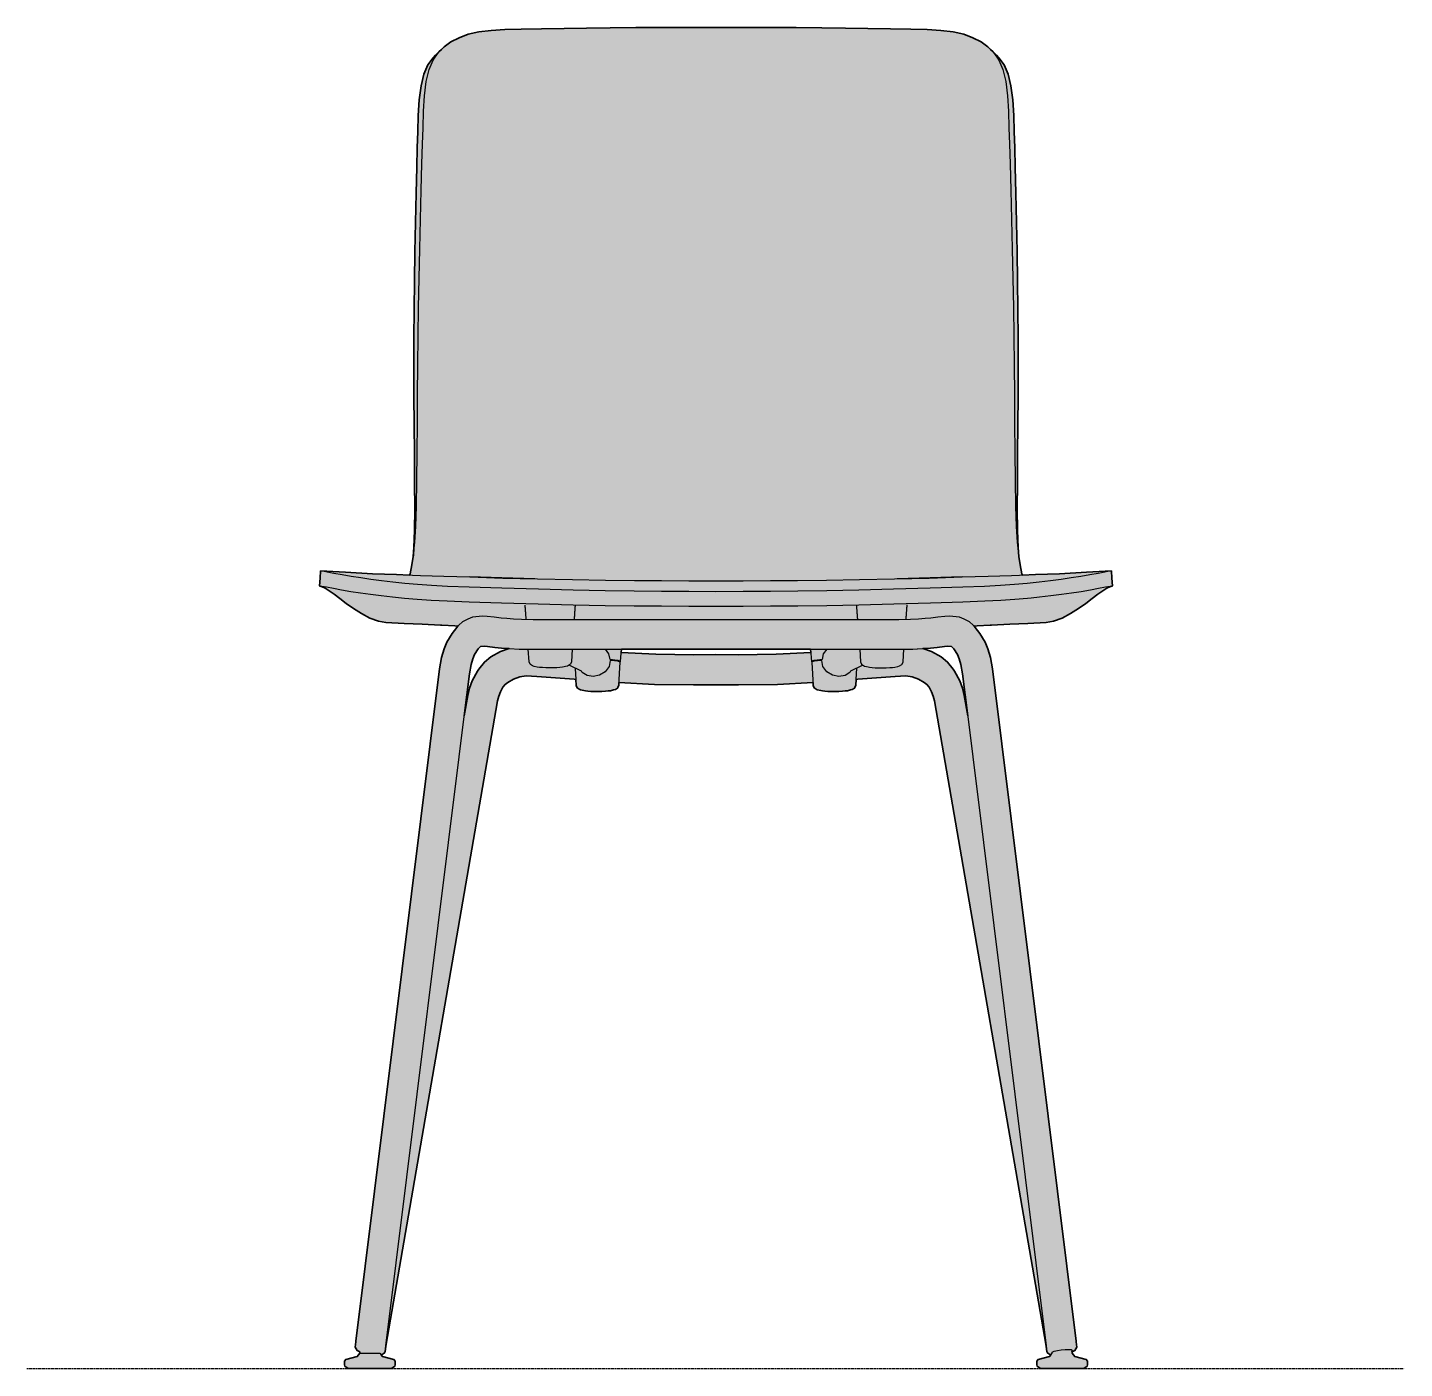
# Model space of a CAD drawing. Header units: millimetres. Extents: x 0 to 1796, y -1115 to 793.
# Drawn here: x 0 to 814, y 0 to 793 of the extents above; entities that cross this region are included whole.
import ezdxf

# ---------------------------------------------------------------- set-up
doc = ezdxf.new("R2010")
doc.units = ezdxf.units.MM
doc.linetypes.add('Dots', pattern=[1, 0, -1])
doc.layers.add('Blocks', color=7, linetype='Continuous')
doc.layers.add('Blocks$Fill', color=7, linetype='Continuous', true_color=0xffffff)
for name, color, linetype, lineweight, true_color in [('Blocks$Inner', 7, 'Continuous', 25, 0x007f00), ('Blocks$Outline', 7, 'Continuous', 35, 0xff3f3f), ('Groud', 7, 'Dots', 25, 0x243775)]:
    doc.layers.add(name, color=color, linetype=linetype, lineweight=lineweight, true_color=true_color)

# ---------------------------------------------------------------- blocks, each defined once
blk = doc.blocks.new('HAL Ply Tube Front')
at = {"layer": 'Blocks$Fill', "extrusion": (0, 0, -1)}
h = blk.add_hatch(color=256, dxfattribs=at)
h.paths.add_polyline_path([(21.84, 565.6), (5.94, 565.6), (-9.86, 565.6), (-25.56, 565.6), (-41.26, 565.6), (-57.06, 565.6), (-72.96, 565.6), (-88.16, 565.5), (-102.06, 565.3), (-115.26, 565.1), (-128.66, 564.9), (-140.76, 564.6), (-150.46, 564.4), (-158.56, 563.9), (-165.76, 563), (-172.06, 561.6), (-177.46, 559.6), (-182.26, 557.1), (-186.36, 554.2), (-187.86, 552.7), (-189.36, 551.2), (-191.36, 549.2), (-192.86, 547.7), (-195.86, 543.5), (-198.26, 538.1), (-199.96, 531.1), (-201.06, 522.8), (-201.56, 513.7), (-201.86, 504.1), (-202.16, 494.5), (-202.46, 483), (-202.86, 467.7), (-203.26, 450.4), (-203.56, 433.1), (-203.86, 415.8), (-204.06, 398.9), (-204.16, 382), (-204.16, 364.9), (-204.16, 347.8), (-204.06, 330.7), (-203.86, 313.7), (-203.76, 296.6), (-203.66, 281), (-203.76, 268.4), (-204.16, 258.2), (-204.54, 252.95), (-205.36, 248), (-206.46, 242.7), (-206.68, 241.92), (-214.46, 242.2), (-228.66, 242.7), (-244.56, 243.6), (-259.36, 244.5), (-259.66, 240), (-259.96, 235.5), (-259.51, 235.4), (-258.46, 235), (-256.66, 234.1), (-254.26, 232.7), (-251.36, 230.6), (-247.96, 228.1), (-244.16, 225.2), (-239.86, 222.2), (-235.16, 219.2), (-230.16, 216.5), (-225.16, 214.6), (-220.66, 213.9), (-209.96, 213.3), (-199.26, 212.8), (-188.36, 212.4), (-187.63, 212.36), (-179.96, 211.9), (-178.11, 211.77), (-180.16, 209.2), (-181.56, 207.3), (-184.76, 202.2), (-186.36, 198.3), (-187.76, 193.2), (-189.06, 186.4), (-238.42, -211.05), (-238.46, -211.3), (-238.96, -214.6), (-237.66, -216.5), (-236.05, -217.27), (-236.16, -218.1), (-237.76, -220.1), (-244.46, -221.9), (-245.26, -222.8), (-245.26, -225), (-244.96, -225.7), (-242.96, -227.1), (-242.76, -227.1), (-241.56, -227.1), (-238.56, -227.1), (-234.26, -227.1), (-229.36, -227.1), (-224.66, -227.1), (-220.66, -227.1), (-218.16, -227.1), (-217.46, -227.1), (-215.46, -225.7), (-215.16, -225), (-215.16, -222.8), (-215.96, -221.9), (-222.66, -220.1), (-223.56, -218.98), (-222.86, -218.8), (-221.76, -218), (-221.37, -217.46), (-221.06, -217.2), (-220.7, -214.1), (-220.66, -213.9), (-154.66, 167.5), (-153.96, 170.4), (-153.06, 172.9), (-151.6, 175.59), (-150.26, 177.2), (-148.66, 178.5), (-145.26, 180.4), (-141.56, 181.7), (-137.85, 182.28), (-131.46, 182), (-109.46, 180.3), (-108.36, 180.21), (-108.16, 176.8), (-107.56, 175.4), (-107.36, 175.1), (-106.16, 174.3), (-105.16, 174), (-103.26, 173.5), (-101.96, 173.4), (-100.26, 173.2), (-98.26, 173.1), (-96.06, 173.1), (-93.86, 173.1), (-91.76, 173.1), (-89.86, 173.3), (-88.46, 173.5), (-87.46, 173.7), (-85.46, 174.1), (-84.86, 174.4), (-83.66, 175.2), (-83.06, 176.6), (-82.95, 178.33), (-61.96, 177.3), (-38.86, 177.1), (-25.56, 177.1), (-12.26, 177.1), (10.84, 177.3), (31.84, 178.33), (31.94, 176.8), (32.54, 175.4), (32.74, 175.1), (33.94, 174.3), (34.94, 174), (36.84, 173.5), (38.14, 173.4), (39.84, 173.2), (41.84, 173.1), (44.04, 173.1), (46.24, 173.1), (48.34, 173.1), (50.24, 173.3), (51.64, 173.5), (52.64, 173.7), (54.64, 174.1), (55.24, 174.4), (56.44, 175.2), (57.04, 176.6), (57.25, 180.21), (58.34, 180.3), (80.34, 182), (86.73, 182.28), (90.44, 181.7), (94.14, 180.4), (97.54, 178.5), (99.14, 177.2), (100.47, 175.59), (101.94, 172.9), (102.84, 170.4), (103.54, 167.5), (169.54, -213.9), (169.57, -214.1), (169.94, -217.2), (170.25, -217.46), (170.64, -218), (171.74, -218.8), (172.44, -218.98), (171.54, -220.1), (164.84, -221.9), (164.04, -222.8), (164.04, -225), (164.34, -225.7), (166.34, -227.1), (167.04, -227.1), (169.54, -227.1), (173.54, -227.1), (178.24, -227.1), (183.14, -227.1), (187.44, -227.1), (190.44, -227.1), (191.64, -227.1), (191.84, -227.1), (193.84, -225.7), (194.14, -225), (194.14, -222.8), (193.34, -221.9), (186.64, -220.1), (185.04, -218.1), (184.93, -217.27), (186.54, -216.5), (187.84, -214.6), (187.34, -211.3), (187.3, -211.05), (137.94, 186.4), (136.64, 193.2), (135.24, 198.3), (133.64, 202.2), (130.44, 207.3), (129.04, 209.2), (126.98, 211.77), (128.84, 211.9), (136.51, 212.36), (137.24, 212.4), (148.14, 212.8), (158.84, 213.3), (169.54, 213.9), (174.04, 214.6), (179.04, 216.5), (184.04, 219.2), (188.74, 222.2), (193.04, 225.2), (196.84, 228.1), (200.24, 230.6), (203.14, 232.7), (205.54, 234.1), (207.34, 235), (208.39, 235.4), (208.84, 235.5), (208.54, 240), (208.24, 244.5), (193.44, 243.6), (177.54, 242.7), (163.34, 242.2), (155.56, 241.92), (155.34, 242.7), (154.24, 248), (153.41, 252.95), (153.04, 258.2), (152.64, 268.4), (152.54, 281), (152.64, 296.6), (152.74, 313.7), (152.94, 330.7), (153.04, 347.8), (153.04, 364.9), (153.04, 382), (152.94, 398.9), (152.74, 415.8), (152.44, 433.1), (152.14, 450.4), (151.74, 467.7), (151.34, 483), (151.04, 494.5), (150.74, 504.1), (150.44, 513.7), (149.94, 522.8), (148.84, 531.1), (147.14, 538.1), (144.74, 543.5), (141.74, 547.7), (140.24, 549.2), (138.24, 551.2), (136.74, 552.7), (135.24, 554.2), (131.14, 557.1), (126.34, 559.6), (120.94, 561.6), (114.64, 563), (107.44, 563.9), (99.34, 564.4), (89.64, 564.6), (77.54, 564.9), (64.14, 565.1), (50.94, 565.3), (37.04, 565.5)], flags=0)
h.paths.add_polyline_path([(-38.66, 194.8), (-61.06, 195.1), (-81.6, 196.16), (-81.47, 198.1), (-25.56, 198.1), (30.36, 198.1), (30.49, 196.16), (9.94, 195.1), (-12.46, 194.8), (-25.56, 194.9)], flags=0)
h.paths.add_polyline_path([(-166.21, 198.22), (-165.76, 198.8), (-164.73, 199.67), (-162.45, 199.89), (-160.66, 199.7), (-156.36, 199.2), (-152.36, 198.8), (-147.78, 198.51), (-152.96, 196.7), (-158.66, 193.6), (-162.46, 190.4), (-165.86, 186.2), (-166.56, 185.2), (-169.66, 179.4), (-171.26, 175), (-172.26, 170.7), (-174.35, 158.62), (-171.26, 183.5), (-170.26, 189), (-169.26, 192.5), (-168.26, 194.9)], flags=0)
h.paths.add_polyline_path([(117.14, 194.9), (118.14, 192.5), (119.14, 189), (120.14, 183.5), (123.23, 158.62), (121.14, 170.7), (120.14, 175), (118.54, 179.4), (115.44, 185.2), (114.74, 186.2), (111.34, 190.4), (107.54, 193.6), (101.84, 196.7), (96.66, 198.51), (101.24, 198.8), (105.24, 199.2), (109.54, 199.7), (111.33, 199.89), (113.61, 199.67), (114.64, 198.8), (115.09, 198.22)], flags=0)
at = {"layer": 'Blocks$Inner'}
for p, q in [((-140.24, 549.2), (-138.74, 550.6)), ((204.16, 258.2), (204.47, 253.35)), ((-169.55, -213.93), (-169.54, -213.9))]:
    blk.add_line(p, q, dxfattribs=at)
for points in [[(-135.24, 554.2), (-131.14, 557.1), (-126.34, 559.6), (-120.94, 561.6), (-114.64, 563), (-107.44, 563.9), (-99.34, 564.4), (-89.64, 564.6), (-77.54, 564.9), (-64.14, 565.1), (-50.94, 565.3), (-37.04, 565.5), (-21.84, 565.6), (-5.94, 565.6), (9.86, 565.6), (25.56, 565.6), (41.26, 565.6), (57.06, 565.6), (72.96, 565.6), (88.16, 565.5), (102.06, 565.3), (115.26, 565.1), (128.66, 564.9), (140.76, 564.6), (150.46, 564.4), (158.56, 563.9), (165.76, 563), (172.06, 561.6), (177.46, 559.6), (182.26, 557.1), (186.36, 554.2)], [(-155.56, 241.92), (-155.34, 242.7), (-154.24, 248), (-153.41, 252.95), (-153.24, 254), (-152.44, 261.3), (-151.84, 270.7), (-151.44, 282.6), (-151.24, 297.8), (-151.04, 314.6), (-150.94, 331.6), (-150.84, 348.7), (-150.64, 365.9), (-150.44, 383.1), (-150.24, 400.1), (-149.94, 417.3), (-149.54, 434.7), (-149.14, 452.2), (-148.74, 469.5), (-148.34, 485), (-147.94, 496.6), (-147.64, 506.4), (-147.44, 516.1), (-146.84, 525.3), (-145.74, 533.7), (-144.04, 540.8), (-141.64, 546.3), (-138.74, 550.6), (-135.24, 554.2), (-136.74, 552.7), (-138.24, 551.2), (-140.24, 549.2), (-141.74, 547.7), (-144.74, 543.5), (-147.14, 538.1), (-148.84, 531.1), (-149.94, 522.8), (-150.44, 513.7), (-150.74, 504.1), (-151.04, 494.5), (-151.34, 483), (-151.74, 467.7), (-152.14, 450.4), (-152.44, 433.1), (-152.74, 415.8), (-152.94, 398.9), (-153.04, 382), (-153.04, 364.9), (-153.04, 347.8), (-152.94, 330.7), (-152.74, 313.7), (-152.64, 296.6), (-152.54, 281), (-152.64, 268.4), (-153.04, 258.2)], [(191.36, 549.2), (189.36, 551.2), (187.86, 552.7), (186.36, 554.2), (189.09, 551.39), (189.86, 550.6), (192.76, 546.3), (195.16, 540.8), (196.86, 533.7), (197.96, 525.3), (198.56, 516.1), (198.76, 506.4), (199.06, 496.6), (199.46, 485), (199.86, 469.5), (200.26, 452.2), (200.66, 434.7), (201.06, 417.3), (201.36, 400.1), (201.56, 383.1), (201.76, 365.9), (201.96, 348.7), (202.06, 331.6), (202.16, 314.6), (202.36, 297.8), (202.56, 282.6), (202.96, 270.7), (203.56, 261.3), (204.36, 254), (205.36, 248), (206.46, 242.7), (206.68, 241.92)], [(189.86, 550.6), (191.36, 549.2), (192.86, 547.7), (195.86, 543.5), (198.26, 538.1), (199.96, 531.1), (201.06, 522.8), (201.56, 513.7), (201.86, 504.1), (202.16, 494.5), (202.46, 483), (202.86, 467.7), (203.26, 450.4), (203.56, 433.1), (203.86, 415.8), (204.06, 398.9), (204.16, 382), (204.16, 364.9), (204.16, 347.8), (204.06, 330.7), (203.86, 313.7), (203.76, 296.6), (203.66, 281), (203.76, 268.4), (204.16, 258.2), (204.54, 252.95)], [(-153.41, 252.95), (-153.04, 258.2), (-153.35, 253.35)], [(259.36, 244.5), (258.06, 244.2), (255.36, 243.6), (251.46, 242.9), (246.66, 242), (241.26, 241.1), (235.46, 240.2), (229.56, 239.3), (223.36, 238.5), (216.66, 237.7), (209.46, 237), (201.96, 236.3), (193.76, 235.7), (184.36, 235.2), (171.46, 234.7), (152.26, 234.1), (130.56, 233.5), (110.06, 233), (91.06, 232.7), (73.96, 232.4), (57.86, 232.3), (41.66, 232.2), (25.56, 232.1), (9.46, 232.2), (-6.74, 232.3), (-22.84, 232.4), (-39.94, 232.7), (-58.94, 233), (-79.44, 233.5), (-101.14, 234.1), (-120.34, 234.7), (-133.24, 235.2), (-142.64, 235.7), (-150.84, 236.3), (-158.34, 237), (-165.54, 237.7), (-172.24, 238.5), (-178.44, 239.3), (-184.34, 240.2), (-190.14, 241.1), (-195.54, 242), (-200.34, 242.9), (-204.24, 243.6), (-206.94, 244.2), (-208.24, 244.5), (-193.44, 243.6), (-177.54, 242.7), (-163.34, 242.2), (-149.14, 241.7), (-135.44, 241.2), (-120.04, 240.8), (-100.54, 240.1), (-79.94, 239.7), (-59.34, 239.3), (-39.84, 239), (-22.64, 238.8), (-6.64, 238.7), (9.46, 238.6), (25.56, 238.6), (41.66, 238.6), (57.76, 238.7), (73.76, 238.8), (90.96, 239), (110.46, 239.3), (131.06, 239.7), (151.66, 240.1), (171.16, 240.8), (186.56, 241.2), (200.26, 241.7), (214.46, 242.2), (228.66, 242.7), (244.56, 243.6), (259.36, 244.5), (259.66, 240), (259.96, 235.5), (259.51, 235.4), (258.56, 235.2), (255.76, 234.7), (251.76, 233.9), (246.96, 233), (241.46, 232.1), (240.06, 231.88), (235.66, 231.2), (229.76, 230.4), (223.56, 229.6), (216.86, 228.8), (211.91, 228.32), (209.66, 228.1), (202.16, 227.5), (193.86, 226.9), (184.56, 226.4), (171.56, 225.9), (152.36, 225.3), (130.66, 224.7), (110.06, 224.2), (91.06, 223.8), (73.96, 223.6), (57.86, 223.5), (41.66, 223.4), (25.56, 223.3), (9.46, 223.4), (-6.74, 223.5), (-22.84, 223.6), (-39.94, 223.8), (-58.94, 224.2), (-79.54, 224.7), (-101.24, 225.3), (-120.44, 225.9), (-133.44, 226.4), (-142.74, 226.9), (-151.04, 227.5), (-158.54, 228.1), (-165.74, 228.8), (-172.44, 229.6), (-178.64, 230.4), (-184.54, 231.2), (-190.34, 232.1), (-195.84, 233), (-200.64, 233.9), (-204.64, 234.7), (-207.44, 235.2), (-208.39, 235.4), (-208.84, 235.5), (-208.54, 240), (-208.24, 244.5)], [(-81.5, 239.73), (-101.04, 240.2), (-120.04, 240.8)], [(171.16, 240.8), (152.16, 240.2), (132.62, 239.73)], [(-208.39, 235.4), (-207.34, 235), (-205.54, 234.1), (-203.14, 232.7), (-200.24, 230.6), (-196.84, 228.1), (-193.04, 225.2), (-188.74, 222.2), (-184.04, 219.2), (-179.04, 216.5), (-174.04, 214.6), (-169.54, 213.9), (-158.84, 213.3), (-148.14, 212.8), (-137.24, 212.4), (-136.51, 212.36), (-128.84, 211.9), (-126.98, 211.77)], [(178.11, 211.77), (179.96, 211.9), (187.63, 212.36), (188.36, 212.4), (199.26, 212.8), (209.96, 213.3), (220.66, 213.9), (225.16, 214.6), (230.16, 216.5), (235.16, 219.2), (239.86, 222.2), (244.16, 225.2), (247.96, 228.1), (251.36, 230.6), (254.26, 232.7), (256.66, 234.1), (258.46, 235), (259.51, 235.4)], [(-185.04, -218.1), (-184.93, -217.27), (-186.54, -216.5), (-187.84, -214.6), (-187.34, -211.3), (-187.3, -211.05), (-137.94, 186.4), (-136.64, 193.2), (-135.24, 198.3), (-133.64, 202.2), (-130.44, 207.3), (-129.04, 209.2), (-126.64, 212.2), (-124.14, 214.4), (-120.94, 216), (-118.24, 217.2), (-112.74, 217.8), (-109.74, 217.7), (-105.54, 217.2), (-101.44, 216.7), (-98.14, 216.4), (-94.24, 216.1), (-89.44, 215.9), (-82.54, 215.7), (25.56, 215.7), (133.66, 215.7), (140.56, 215.9), (145.36, 216.1), (149.26, 216.4), (152.56, 216.7), (156.66, 217.2), (160.86, 217.7), (163.86, 217.8), (169.36, 217.2), (172.06, 216), (175.26, 214.4), (177.76, 212.2), (180.16, 209.2), (181.56, 207.3), (184.76, 202.2), (186.36, 198.3), (187.76, 193.2), (189.06, 186.4), (238.42, -211.05), (238.46, -211.3), (238.96, -214.6), (237.66, -216.5), (236.05, -217.27), (236.16, -218.1), (237.76, -220.1), (244.46, -221.9), (245.26, -222.8), (245.26, -225), (244.96, -225.7), (242.96, -227.1), (242.76, -227.1), (241.56, -227.1), (238.56, -227.1), (234.26, -227.1), (229.36, -227.1), (224.66, -227.1), (220.66, -227.1), (218.16, -227.1), (217.46, -227.1), (215.46, -225.7), (215.16, -225), (215.16, -222.8), (215.96, -221.9), (222.66, -220.1), (224.26, -218.1), (224.35, -217.42), (224.36, -217.4), (225.56, -216.9), (227.36, -216.5), (229.66, -216.1), (231.96, -215.9), (234.06, -215.8), (235.46, -215.9), (236.16, -216.2), (235.86, -216.6), (235.77, -216.64), (235.86, -217.36), (236.05, -217.27)], [(-172.44, -218.98), (-171.74, -218.8), (-170.64, -218), (-170.25, -217.46), (-169.94, -217.2), (-169.54, -213.8), (-120.14, 183.5), (-119.14, 189), (-118.14, 192.5), (-117.14, 194.9), (-115.09, 198.22), (-114.64, 198.8), (-114.64, 198.8), (-113.61, 199.67), (-111.33, 199.89), (-109.54, 199.7), (-105.24, 199.2), (-101.24, 198.8), (-96.54, 198.5), (-90.74, 198.2), (-82.84, 198.1), (-82.64, 198.1), (-39.85, 198.1), (-30.36, 198.1), (25.56, 198.1), (133.76, 198.1), (141.06, 198.2), (147.66, 198.5)], [(-123.23, 158.62), (-121.14, 170.7), (-120.14, 175), (-118.54, 179.4), (-115.44, 185.2), (-114.74, 186.2), (-111.34, 190.4), (-107.54, 193.6), (-101.84, 196.7), (-96.66, 198.51)], [(-59.39, 198.1), (-59.89, 190.6), (-60.39, 189.2), (-61.69, 188.4), (-62.19, 188.1), (-63.39, 187.8), (-64.29, 187.6), (-65.19, 187.4), (-66.69, 187.2), (-68.49, 187.1), (-70.69, 187), (-72.89, 187), (-75.09, 187.1), (-77.09, 187.2), (-78.79, 187.3), (-80.09, 187.5), (-81.99, 187.9), (-82.89, 188.2), (-84.19, 189), (-84.39, 189.3), (-84.99, 190.7), (-85.42, 198.13)], [(-30.84, 190.9), (-32.29, 191.4), (-34.29, 191.7), (-37.09, 192), (-37.79, 195.4), (-39.81, 198.1)], [(-31.19, 190.48), (-31.14, 190.5), (-30.84, 190.9), (-30.36, 198.1)], [(-30.49, 196.16), (-9.94, 195.1), (12.46, 194.8), (25.56, 194.9), (38.66, 194.8), (61.06, 195.1), (81.6, 196.16)], [(81.47, 198.1), (81.96, 190.7), (82.38, 190.52)], [(90.99, 198.1), (88.96, 195.4), (88.26, 192), (85.46, 191.7), (83.46, 191.4), (82.26, 191.1), (81.96, 190.7)], [(110.56, 198.1), (111.06, 190.6), (111.56, 189.2), (112.86, 188.4), (113.36, 188.1), (114.56, 187.8), (115.46, 187.6), (116.36, 187.4), (117.86, 187.2), (119.66, 187.1), (121.86, 187), (124.06, 187), (126.26, 187.1), (128.26, 187.2), (129.96, 187.3), (131.26, 187.5), (133.16, 187.9), (134.06, 188.2), (135.36, 189), (135.56, 189.3), (136.16, 190.7), (136.6, 198.13)], [(133.76, 198.1), (133.96, 198.1), (141.86, 198.2), (147.66, 198.5), (152.36, 198.8), (156.36, 199.2), (160.66, 199.7), (162.45, 199.89), (164.73, 199.67), (165.76, 198.8), (166.21, 198.22)], [(147.78, 198.51), (152.96, 196.7), (158.66, 193.6), (162.46, 190.4), (165.86, 186.2), (166.56, 185.2), (169.66, 179.4), (171.26, 175), (172.26, 170.7), (174.35, 158.62)], [(166.14, 198.34), (168.26, 194.9), (169.26, 192.5), (170.26, 189), (171.26, 183.5), (220.66, -213.8), (221.06, -217.2), (221.37, -217.46), (221.76, -218), (222.86, -218.8), (223.56, -218.98)], [(-57.64, 186.93), (-57.63, 186.71), (-57.25, 180.21), (-57.04, 176.6), (-56.44, 175.2), (-55.24, 174.4), (-54.64, 174.1), (-52.64, 173.7), (-51.64, 173.5), (-50.24, 173.3), (-48.34, 173.1), (-46.24, 173.1), (-44.04, 173.1), (-41.84, 173.1), (-39.84, 173.2), (-38.14, 173.4), (-36.84, 173.5), (-34.94, 174), (-33.94, 174.3), (-32.74, 175.1), (-32.54, 175.4), (-31.94, 176.8), (-31.04, 190.4), (-31.19, 190.48), (-32.49, 191), (-34.49, 191.3), (-36.99, 191.5), (-37.59, 187.8), (-39.99, 184.7), (-43.29, 182.7), (-47.09, 181.9), (-50.69, 182.5), (-53.59, 184.4), (-53.98, 185.1), (-61.19, 188.7)], [(112.37, 188.7), (105.16, 185.1), (104.76, 184.4), (101.86, 182.5), (98.26, 181.9), (94.46, 182.7), (91.16, 184.7), (88.76, 187.8), (88.16, 191.5), (85.66, 191.3), (83.66, 191), (82.46, 190.6), (82.16, 190.3), (83.06, 176.6), (83.66, 175.2), (84.86, 174.4), (85.46, 174.1), (87.46, 173.7), (88.46, 173.5), (89.86, 173.3), (91.76, 173.1), (93.86, 173.1), (96.06, 173.1), (98.26, 173.1), (100.26, 173.2), (101.96, 173.4), (103.26, 173.5)], [(-169.57, -214.1), (-169.54, -213.9), (-103.54, 167.5), (-102.84, 170.4), (-101.94, 172.9), (-100.47, 175.59), (-99.14, 177.2), (-97.54, 178.5), (-94.14, 180.4), (-90.44, 181.7), (-86.73, 182.28), (-80.34, 182), (-58.34, 180.3), (-57.25, 180.21)], [(-48.56, 182.9), (-48.56, 182.9), (-48.56, 182.9)], [(99.74, 182.9), (99.74, 182.9), (99.74, 182.9)], [(106.16, 174.3), (107.36, 175.1), (107.56, 175.4), (108.16, 176.8), (108.75, 186.89)], [(108.36, 180.21), (109.46, 180.3), (131.46, 182), (137.85, 182.28), (141.56, 181.7), (145.26, 180.4), (148.66, 178.5), (150.26, 177.2), (151.6, 175.59), (153.06, 172.9), (153.96, 170.4), (154.66, 167.5), (220.66, -213.9), (220.7, -214.1)], [(-31.84, 178.33), (-10.84, 177.3), (12.26, 177.1), (25.56, 177.1), (38.86, 177.1), (61.96, 177.3), (82.95, 178.33)]]:
    blk.add_lwpolyline(points, dxfattribs=at)
for points in [[(103.26, 173.5), (105.16, 174), (106.16, 174.3)], [(-185.04, -218.1), (-184.84, -218.1), (-184.34, -218.1), (-182.94, -218.1), (-180.94, -218.1), (-178.64, -218.1), (-176.44, -218.1), (-174.64, -218.1), (-173.44, -218.1), (-173.14, -218.1), (-171.54, -220.1), (-164.84, -221.9), (-164.04, -222.8), (-164.04, -225), (-164.34, -225.7), (-166.34, -227.1), (-167.04, -227.1), (-169.54, -227.1), (-173.54, -227.1), (-178.24, -227.1), (-183.14, -227.1), (-187.44, -227.1), (-190.44, -227.1), (-191.64, -227.1), (-191.84, -227.1), (-193.84, -225.7), (-194.14, -225), (-194.14, -222.8), (-193.34, -221.9), (-186.64, -220.1)]]:
    blk.add_lwpolyline(points, close=True, dxfattribs=at)
for points in [[(-160.79, 228.32), (-160.79, 228.32)], [(-87.44, 224.2), (-86.84, 215.82)], [(-58.12, 215.7), (-57.55, 224.17)], [(108.56, 224.17), (109.17, 215.7)], [(137.95, 215.82), (138.56, 224.4)], [(-71, 198.1), (-71, 198.1)], [(-65.31, 198.1), (-65.31, 198.1)], [(-64.77, 198.1), (-64.77, 198.1)], [(-63.8, 198.1), (-63.8, 198.1)], [(-40.69, 198.1), (-40.69, 198.1)], [(-39.79, 198.1), (-39.79, 198.1)], [(-35.48, 198.1), (-35.48, 198.1)], [(90.97, 198.1), (90.97, 198.1)], [(91.86, 198.1), (91.86, 198.1)], [(132.2, 198.1), (132.2, 198.1)], [(-184.84, -218.1), (-184.84, -218.1)], [(220.66, -213.9), (220.68, -213.93)], [(223.95, -218.5), (223.95, -218.5)], [(-191.64, -227.1), (-191.64, -227.1)]]:
    blk.add_open_spline(points, degree=1, dxfattribs=at)
at = {"layer": 'Blocks$Outline'}
for points in [[(-120.94, 561.6), (-114.64, 563)], [(-114.64, 563), (-107.44, 563.9)], [(-107.44, 563.9), (-99.34, 564.4)], [(-99.34, 564.4), (-89.64, 564.6)], [(-89.64, 564.6), (-77.54, 564.9)], [(-77.54, 564.9), (-64.14, 565.1)], [(-64.14, 565.1), (-50.94, 565.3)], [(-50.94, 565.3), (-37.04, 565.5)], [(-37.04, 565.5), (-21.84, 565.6)], [(-21.84, 565.6), (-5.94, 565.6)], [(-5.94, 565.6), (9.86, 565.6)], [(9.86, 565.6), (25.56, 565.6)], [(25.56, 565.6), (41.26, 565.6)], [(41.26, 565.6), (57.06, 565.6)], [(57.06, 565.6), (72.96, 565.6)], [(72.96, 565.6), (88.16, 565.5)], [(88.16, 565.5), (102.06, 565.3)], [(102.06, 565.3), (115.26, 565.1)], [(115.26, 565.1), (128.66, 564.9)], [(128.66, 564.9), (140.76, 564.6)], [(140.76, 564.6), (150.46, 564.4)], [(150.46, 564.4), (158.56, 563.9)], [(158.56, 563.9), (165.76, 563)], [(165.76, 563), (172.06, 561.6)], [(-136.74, 552.7), (-135.24, 554.2)], [(-135.24, 554.2), (-131.14, 557.1)], [(-131.14, 557.1), (-126.34, 559.6)], [(-126.34, 559.6), (-120.94, 561.6)], [(172.06, 561.6), (177.46, 559.6)], [(177.46, 559.6), (182.26, 557.1)], [(182.26, 557.1), (186.36, 554.2)], [(186.36, 554.2), (187.86, 552.7)], [(-144.74, 543.5), (-141.74, 547.7)], [(-141.74, 547.7), (-140.24, 549.2)], [(-140.24, 549.2), (-138.24, 551.2)], [(-138.24, 551.2), (-136.74, 552.7)], [(187.86, 552.7), (189.36, 551.2)], [(189.36, 551.2), (191.36, 549.2)], [(191.36, 549.2), (192.86, 547.7)], [(192.86, 547.7), (195.86, 543.5)], [(-148.84, 531.1), (-147.14, 538.1)], [(-147.14, 538.1), (-144.74, 543.5)], [(195.86, 543.5), (198.26, 538.1)], [(198.26, 538.1), (199.96, 531.1)], [(-149.94, 522.8), (-148.84, 531.1)], [(199.96, 531.1), (201.06, 522.8)], [(-150.44, 513.7), (-149.94, 522.8)], [(201.06, 522.8), (201.56, 513.7)], [(-150.74, 504.1), (-150.44, 513.7)], [(201.56, 513.7), (201.86, 504.1)], [(-151.04, 494.5), (-150.74, 504.1)], [(201.86, 504.1), (202.16, 494.5)], [(-151.34, 483), (-151.04, 494.5)], [(202.16, 494.5), (202.46, 483)], [(-151.74, 467.7), (-151.34, 483)], [(202.46, 483), (202.86, 467.7)], [(-152.14, 450.4), (-151.74, 467.7)], [(202.86, 467.7), (203.26, 450.4)], [(-152.44, 433.1), (-152.14, 450.4)], [(203.26, 450.4), (203.56, 433.1)], [(-152.74, 415.8), (-152.44, 433.1)], [(203.56, 433.1), (203.86, 415.8)], [(-152.94, 398.9), (-152.74, 415.8)], [(203.86, 415.8), (204.06, 398.9)], [(-153.04, 382), (-152.94, 398.9)], [(204.06, 398.9), (204.16, 382)], [(-153.04, 364.9), (-153.04, 382)], [(204.16, 382), (204.16, 364.9)], [(-153.04, 347.8), (-153.04, 364.9)], [(204.16, 364.9), (204.16, 347.8)], [(-152.94, 330.7), (-153.04, 347.8)], [(204.16, 347.8), (204.06, 330.7)], [(-152.74, 313.7), (-152.94, 330.7)], [(204.06, 330.7), (203.86, 313.7)], [(-152.64, 296.6), (-152.74, 313.7)], [(203.86, 313.7), (203.76, 296.6)], [(-152.54, 281), (-152.64, 296.6)], [(203.76, 296.6), (203.66, 281)], [(-152.64, 268.4), (-152.54, 281)], [(203.66, 281), (203.76, 268.4)], [(-153.04, 258.2), (-152.64, 268.4)], [(203.76, 268.4), (204.16, 258.2)], [(-154.24, 248), (-153.41, 252.95)], [(-153.41, 252.95), (-153.04, 258.2)], [(204.16, 258.2), (204.54, 252.95)], [(204.54, 252.95), (205.36, 248)], [(-208.54, 240), (-208.24, 244.5)], [(-208.24, 244.5), (-193.44, 243.6)], [(-155.34, 242.7), (-154.24, 248)], [(205.36, 248), (206.46, 242.7)], [(244.56, 243.6), (259.36, 244.5)], [(259.36, 244.5), (259.66, 240)], [(-208.84, 235.5), (-208.54, 240)], [(-193.44, 243.6), (-177.54, 242.7)], [(-177.54, 242.7), (-163.34, 242.2)], [(-163.34, 242.2), (-155.56, 241.92)], [(-155.56, 241.92), (-155.34, 242.7)], [(206.46, 242.7), (206.68, 241.92)], [(206.68, 241.92), (214.46, 242.2)], [(214.46, 242.2), (228.66, 242.7)], [(228.66, 242.7), (244.56, 243.6)], [(259.66, 240), (259.96, 235.5)], [(-208.39, 235.4), (-208.84, 235.5)], [(-207.34, 235), (-208.39, 235.4)], [(-205.54, 234.1), (-207.34, 235)], [(-203.14, 232.7), (-205.54, 234.1)], [(-200.24, 230.6), (-203.14, 232.7)], [(-196.84, 228.1), (-200.24, 230.6)], [(-193.04, 225.2), (-196.84, 228.1)], [(247.96, 228.1), (244.16, 225.2)], [(251.36, 230.6), (247.96, 228.1)], [(254.26, 232.7), (251.36, 230.6)], [(256.66, 234.1), (254.26, 232.7)], [(258.46, 235), (256.66, 234.1)], [(259.51, 235.4), (258.46, 235)], [(259.96, 235.5), (259.51, 235.4)], [(-188.74, 222.2), (-193.04, 225.2)], [(-184.04, 219.2), (-188.74, 222.2)], [(239.86, 222.2), (235.16, 219.2)], [(244.16, 225.2), (239.86, 222.2)], [(-179.04, 216.5), (-184.04, 219.2)], [(-174.04, 214.6), (-179.04, 216.5)], [(-169.54, 213.9), (-174.04, 214.6)], [(-158.84, 213.3), (-169.54, 213.9)], [(-148.14, 212.8), (-158.84, 213.3)], [(-137.24, 212.4), (-148.14, 212.8)], [(-136.51, 212.36), (-137.24, 212.4)], [(-128.84, 211.9), (-136.51, 212.36)], [(-129.04, 209.2), (-126.98, 211.77)], [(-126.98, 211.77), (-128.84, 211.9)], [(179.96, 211.9), (178.11, 211.77)], [(178.11, 211.77), (180.16, 209.2)], [(187.63, 212.36), (179.96, 211.9)], [(188.36, 212.4), (187.63, 212.36)], [(199.26, 212.8), (188.36, 212.4)], [(209.96, 213.3), (199.26, 212.8)], [(220.66, 213.9), (209.96, 213.3)], [(225.16, 214.6), (220.66, 213.9)], [(230.16, 216.5), (225.16, 214.6)], [(235.16, 219.2), (230.16, 216.5)], [(-133.64, 202.2), (-130.44, 207.3)], [(-130.44, 207.3), (-129.04, 209.2)], [(180.16, 209.2), (181.56, 207.3)], [(181.56, 207.3), (184.76, 202.2)], [(-136.64, 193.2), (-135.24, 198.3)], [(-135.24, 198.3), (-133.64, 202.2)], [(-115.09, 198.22), (-117.14, 194.9)], [(-114.64, 198.8), (-115.09, 198.22)], [(-113.61, 199.67), (-114.64, 198.8)], [(-111.33, 199.89), (-113.61, 199.67)], [(-109.54, 199.7), (-111.33, 199.89)], [(-105.24, 199.2), (-109.54, 199.7)], [(-107.54, 193.6), (-101.84, 196.7)], [(-101.24, 198.8), (-105.24, 199.2)], [(-101.84, 196.7), (-96.66, 198.51)], [(-96.66, 198.51), (-101.24, 198.8)], [(-30.36, 198.1), (-30.49, 196.16)], [(-30.49, 196.16), (-9.94, 195.1)], [(25.56, 198.1), (-30.36, 198.1)], [(81.47, 198.1), (25.56, 198.1)], [(61.06, 195.1), (81.6, 196.16)], [(81.6, 196.16), (81.47, 198.1)], [(152.36, 198.8), (147.78, 198.51)], [(147.78, 198.51), (152.96, 196.7)], [(156.36, 199.2), (152.36, 198.8)], [(152.96, 196.7), (158.66, 193.6)], [(160.66, 199.7), (156.36, 199.2)], [(162.45, 199.89), (160.66, 199.7)], [(164.73, 199.67), (162.45, 199.89)], [(165.76, 198.8), (164.73, 199.67)], [(166.21, 198.22), (165.76, 198.8)], [(168.26, 194.9), (166.21, 198.22)], [(184.76, 202.2), (186.36, 198.3)], [(186.36, 198.3), (187.76, 193.2)], [(-137.94, 186.4), (-136.64, 193.2)], [(-119.14, 189), (-120.14, 183.5)], [(-118.14, 192.5), (-119.14, 189)], [(-117.14, 194.9), (-118.14, 192.5)], [(-114.74, 186.2), (-111.34, 190.4)], [(-111.34, 190.4), (-107.54, 193.6)], [(-9.94, 195.1), (12.46, 194.8)], [(12.46, 194.8), (25.56, 194.9)], [(25.56, 194.9), (38.66, 194.8)], [(38.66, 194.8), (61.06, 195.1)], [(158.66, 193.6), (162.46, 190.4)], [(162.46, 190.4), (165.86, 186.2)], [(169.26, 192.5), (168.26, 194.9)], [(170.26, 189), (169.26, 192.5)], [(171.26, 183.5), (170.26, 189)], [(187.76, 193.2), (189.06, 186.4)], [(-187.3, -211.05), (-137.94, 186.4)], [(-120.14, 183.5), (-123.23, 158.62)], [(-120.14, 175), (-118.54, 179.4)], [(-118.54, 179.4), (-115.44, 185.2)], [(-115.44, 185.2), (-114.74, 186.2)], [(-94.14, 180.4), (-97.54, 178.5)], [(-90.44, 181.7), (-94.14, 180.4)], [(-86.73, 182.28), (-90.44, 181.7)], [(-80.34, 182), (-86.73, 182.28)], [(-58.34, 180.3), (-80.34, 182)], [(-57.25, 180.21), (-58.34, 180.3)], [(-57.04, 176.6), (-57.25, 180.21)], [(108.36, 180.21), (108.16, 176.8)], [(109.46, 180.3), (108.36, 180.21)], [(131.46, 182), (109.46, 180.3)], [(137.85, 182.28), (131.46, 182)], [(141.56, 181.7), (137.85, 182.28)], [(145.26, 180.4), (141.56, 181.7)], [(148.66, 178.5), (145.26, 180.4)], [(165.86, 186.2), (166.56, 185.2)], [(166.56, 185.2), (169.66, 179.4)], [(169.66, 179.4), (171.26, 175)], [(174.35, 158.62), (171.26, 183.5)], [(189.06, 186.4), (238.42, -211.05)], [(-121.14, 170.7), (-120.14, 175)], [(-101.94, 172.9), (-102.84, 170.4)], [(-100.47, 175.59), (-101.94, 172.9)], [(-99.14, 177.2), (-100.47, 175.59)], [(-97.54, 178.5), (-99.14, 177.2)], [(-56.44, 175.2), (-57.04, 176.6)], [(-55.24, 174.4), (-56.44, 175.2)], [(-54.64, 174.1), (-55.24, 174.4)], [(-52.64, 173.7), (-54.64, 174.1)], [(-51.64, 173.5), (-52.64, 173.7)], [(-50.24, 173.3), (-51.64, 173.5)], [(-48.34, 173.1), (-50.24, 173.3)], [(-46.24, 173.1), (-48.34, 173.1)], [(-44.04, 173.1), (-46.24, 173.1)], [(-41.84, 173.1), (-44.04, 173.1)], [(-39.84, 173.2), (-41.84, 173.1)], [(-38.14, 173.4), (-39.84, 173.2)], [(-36.84, 173.5), (-38.14, 173.4)], [(-34.94, 174), (-36.84, 173.5)], [(-33.94, 174.3), (-34.94, 174)], [(-32.74, 175.1), (-33.94, 174.3)], [(-32.54, 175.4), (-32.74, 175.1)], [(-31.94, 176.8), (-32.54, 175.4)], [(-31.84, 178.33), (-31.94, 176.8)], [(-10.84, 177.3), (-31.84, 178.33)], [(12.26, 177.1), (-10.84, 177.3)], [(25.56, 177.1), (12.26, 177.1)], [(38.86, 177.1), (25.56, 177.1)], [(61.96, 177.3), (38.86, 177.1)], [(82.95, 178.33), (61.96, 177.3)], [(83.06, 176.6), (82.95, 178.33)], [(83.66, 175.2), (83.06, 176.6)], [(84.86, 174.4), (83.66, 175.2)], [(85.46, 174.1), (84.86, 174.4)], [(87.46, 173.7), (85.46, 174.1)], [(88.46, 173.5), (87.46, 173.7)], [(89.86, 173.3), (88.46, 173.5)], [(91.76, 173.1), (89.86, 173.3)], [(93.86, 173.1), (91.76, 173.1)], [(96.06, 173.1), (93.86, 173.1)], [(98.26, 173.1), (96.06, 173.1)], [(100.26, 173.2), (98.26, 173.1)], [(101.96, 173.4), (100.26, 173.2)], [(103.26, 173.5), (101.96, 173.4)], [(105.16, 174), (103.26, 173.5)], [(106.16, 174.3), (105.16, 174)], [(107.36, 175.1), (106.16, 174.3)], [(107.56, 175.4), (107.36, 175.1)], [(108.16, 176.8), (107.56, 175.4)], [(150.26, 177.2), (148.66, 178.5)], [(151.6, 175.59), (150.26, 177.2)], [(153.06, 172.9), (151.6, 175.59)], [(153.96, 170.4), (153.06, 172.9)], [(171.26, 175), (172.26, 170.7)], [(-103.54, 167.5), (-169.54, -213.9)], [(-123.23, 158.62), (-121.14, 170.7)], [(-102.84, 170.4), (-103.54, 167.5)], [(154.66, 167.5), (153.96, 170.4)], [(220.66, -213.9), (154.66, 167.5)], [(172.26, 170.7), (174.35, 158.62)], [(-187.84, -214.6), (-187.34, -211.3)], [(-187.34, -211.3), (-187.3, -211.05)], [(238.42, -211.05), (238.46, -211.3)], [(238.46, -211.3), (238.96, -214.6)], [(-186.54, -216.5), (-187.84, -214.6)], [(-186.64, -220.1), (-185.04, -218.1)], [(-184.93, -217.27), (-186.54, -216.5)], [(-185.04, -218.1), (-184.93, -217.27)], [(-171.74, -218.8), (-172.44, -218.98)], [(-172.44, -218.98), (-171.54, -220.1)], [(-170.64, -218), (-171.74, -218.8)], [(-170.25, -217.46), (-170.64, -218)], [(-169.94, -217.2), (-170.25, -217.46)], [(-169.57, -214.1), (-169.94, -217.2)], [(-169.54, -213.9), (-169.57, -214.1)], [(220.7, -214.1), (220.66, -213.9)], [(221.06, -217.2), (220.7, -214.1)], [(221.37, -217.46), (221.06, -217.2)], [(221.76, -218), (221.37, -217.46)], [(222.86, -218.8), (221.76, -218)], [(222.66, -220.1), (223.56, -218.98)], [(223.56, -218.98), (222.86, -218.8)], [(237.66, -216.5), (236.05, -217.27)], [(236.05, -217.27), (236.16, -218.1)], [(236.16, -218.1), (237.76, -220.1)], [(238.96, -214.6), (237.66, -216.5)], [(-194.14, -222.8), (-193.34, -221.9)], [(-194.14, -225), (-194.14, -222.8)], [(-193.84, -225.7), (-194.14, -225)], [(-191.84, -227.1), (-193.84, -225.7)], [(-193.34, -221.9), (-186.64, -220.1)], [(-191.64, -227.1), (-191.84, -227.1)], [(-190.44, -227.1), (-191.64, -227.1)], [(-187.44, -227.1), (-190.44, -227.1)], [(-183.14, -227.1), (-187.44, -227.1)], [(-178.24, -227.1), (-183.14, -227.1)], [(-173.54, -227.1), (-178.24, -227.1)], [(-169.54, -227.1), (-173.54, -227.1)], [(-171.54, -220.1), (-164.84, -221.9)], [(-167.04, -227.1), (-169.54, -227.1)], [(-166.34, -227.1), (-167.04, -227.1)], [(-164.34, -225.7), (-166.34, -227.1)], [(-164.84, -221.9), (-164.04, -222.8)], [(-164.04, -225), (-164.34, -225.7)], [(-164.04, -222.8), (-164.04, -225)], [(215.16, -222.8), (215.96, -221.9)], [(215.16, -225), (215.16, -222.8)], [(215.46, -225.7), (215.16, -225)], [(217.46, -227.1), (215.46, -225.7)], [(215.96, -221.9), (222.66, -220.1)], [(218.16, -227.1), (217.46, -227.1)], [(220.66, -227.1), (218.16, -227.1)], [(224.66, -227.1), (220.66, -227.1)], [(229.36, -227.1), (224.66, -227.1)], [(234.26, -227.1), (229.36, -227.1)], [(238.56, -227.1), (234.26, -227.1)], [(237.76, -220.1), (244.46, -221.9)], [(241.56, -227.1), (238.56, -227.1)], [(242.76, -227.1), (241.56, -227.1)], [(242.96, -227.1), (242.76, -227.1)], [(244.96, -225.7), (242.96, -227.1)], [(244.46, -221.9), (245.26, -222.8)], [(245.26, -225), (244.96, -225.7)], [(245.26, -222.8), (245.26, -225)]]:
    blk.add_lwpolyline(points, dxfattribs=at)

msp = doc.modelspace()

# ---------------------------------------------------------------- linework, layer by layer
at = {"layer": 'Groud'}
msp.add_lwpolyline([(0, 0), (814.04, 0)], dxfattribs=at)

# ---------------------------------------------------------------- block references
at = {"layer": 'Blocks'}
msp.add_blockref('HAL Ply Tube Front', (381.46, 227.1), dxfattribs=at)

doc.saveas('drawing.dxf')
